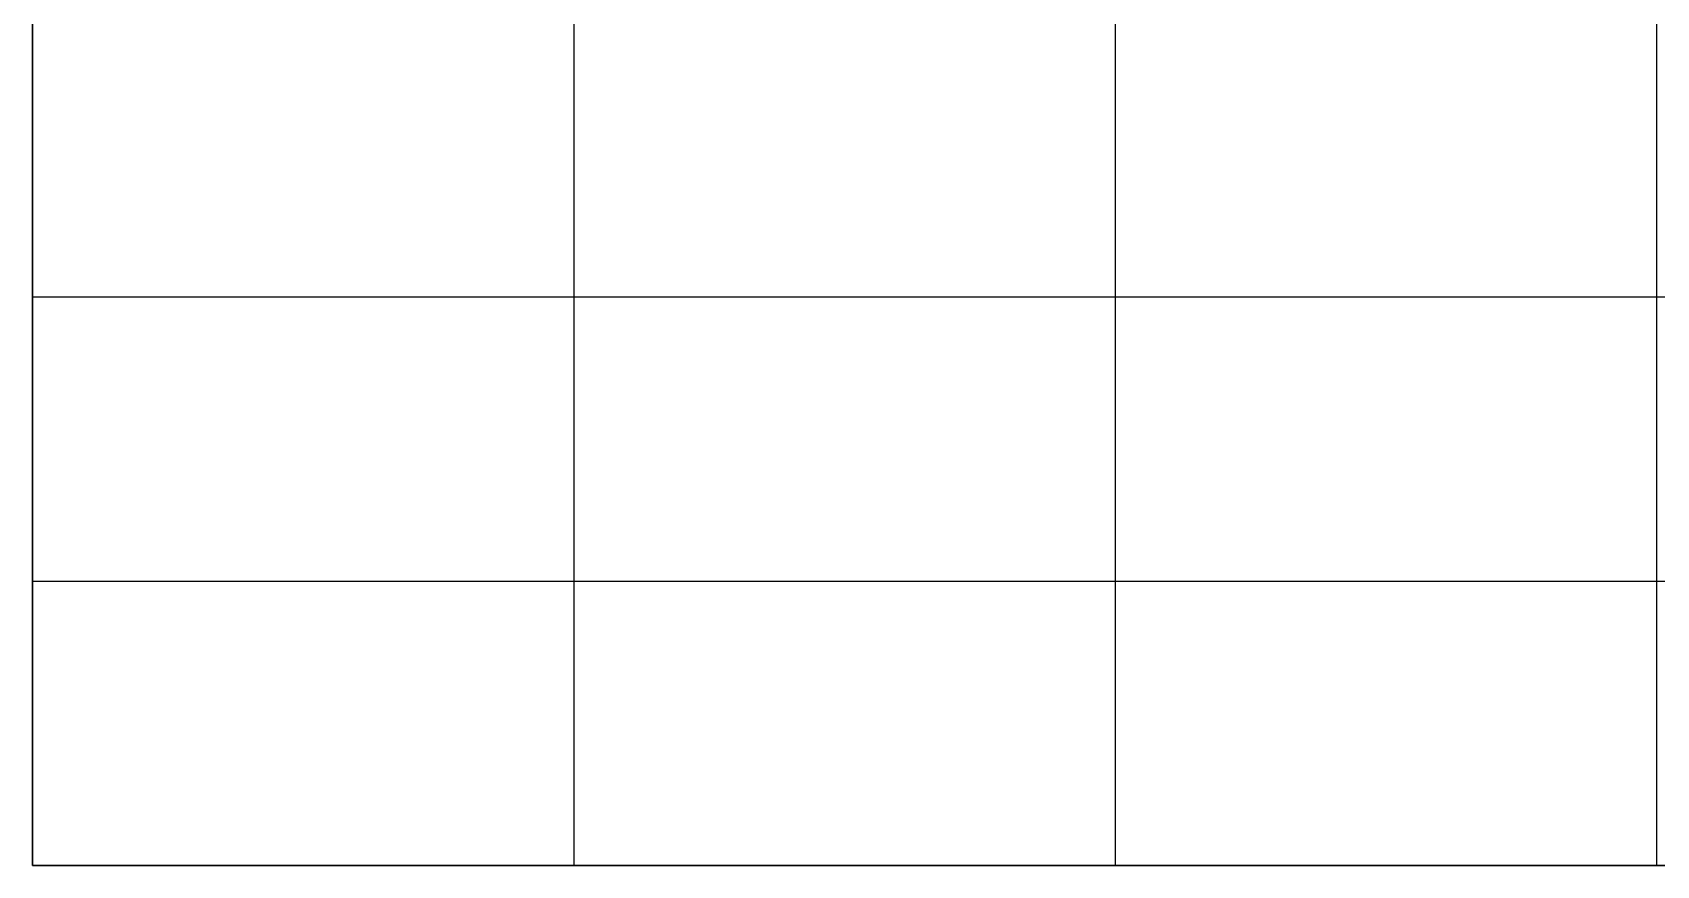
# Model space of a CAD drawing. Header units: millimetres. Extents: x -388065 to 2372687422, y -192755 to 667797.
# Drawn here: x 62926 to 402271, y 222448 to 396525 of the extents above; entities that cross this region are included whole.
import ezdxf

# ---------------------------------------------------------------- set-up
doc = ezdxf.new("R2010")
doc.units = ezdxf.units.MM

# ---------------------------------------------------------------- blocks, each defined once
blk = doc.blocks.new('*U1205')
blk.add_lwpolyline([(-56558, 29706), (-56558, -29706), (56558, -29706)])
blk = doc.blocks.new('*U1206')
at = {"color": 0, "linetype": 'ByBlock', "lineweight": -2, "transparency": 16777216}
for p in [(0, 118824), (113115, 118824), (226230, 118824), (339345, 118824), (0, 59412), (113115, 59412), (226230, 59412), (339345, 59412), (0, 0), (113115, 0), (226230, 0), (339345, 0)]:
    blk.add_blockref('*U1205', p, dxfattribs=at)

msp = doc.modelspace()

# ---------------------------------------------------------------- linework, layer by layer
msp.add_lwpolyline([(62925.5794, 638331.8126), (741615.8383, 638331.8064), (741615.9678, 222447.7909), (62925.7089, 222447.7971)], close=True)

# ---------------------------------------------------------------- block references
msp.add_blockref('*U1206', (119483.3383, 252153.8033))

doc.saveas('drawing.dxf')
